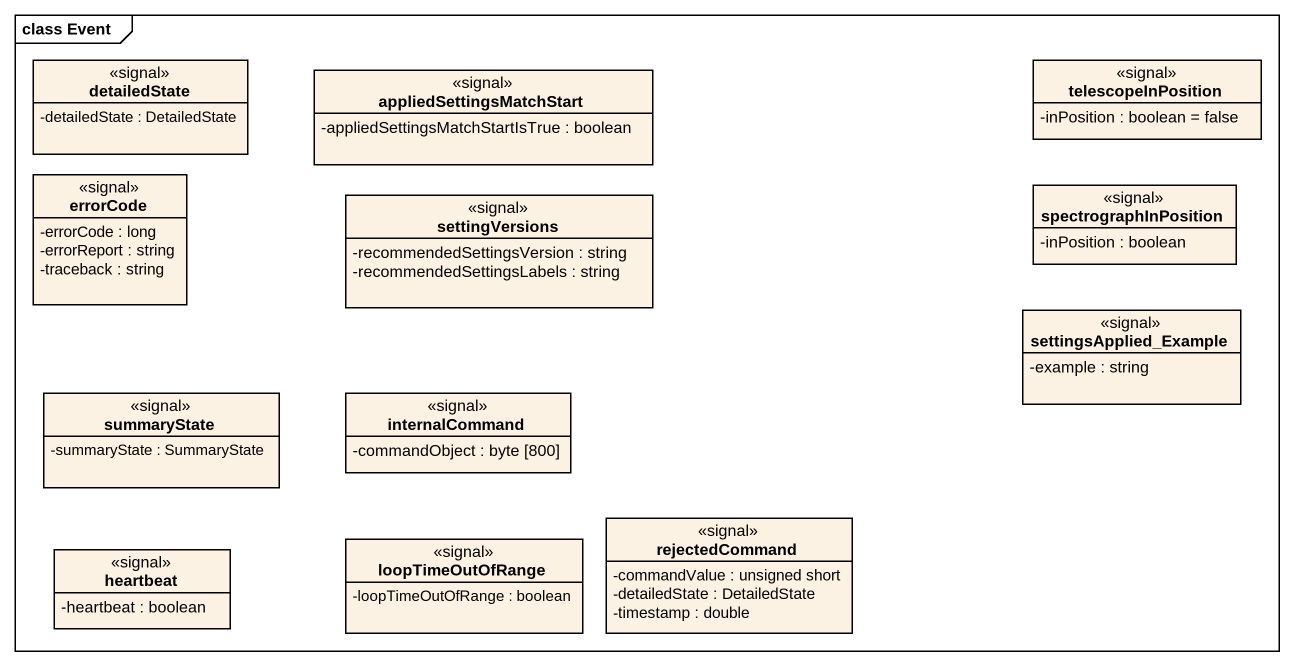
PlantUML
@startuml
mainframe class Event
hide circle
hide empty members
skinparam classAttributeIconSize 0
class detailedState <<signal>> {
  -detailedState : DetailedState
}
class appliedSettingsMatchStart <<signal>> {
  -appliedSettingsMatchStartIsTrue : boolean
}
class telescopeInPosition <<signal>> {
  -inPosition : boolean = false
}
class errorCode <<signal>> {
  -errorCode : long
  -errorReport : string
  -traceback : string
}
class spectrographInPosition <<signal>> {
  -inPosition : boolean
}
class settingVersions <<signal>> {
  -recommendedSettingsVersion : string
  -recommendedSettingsLabels : string
}
class settingsApplied_Example <<signal>> {
  -example : string
}
class summaryState <<signal>> {
  -summaryState : SummaryState
}
class internalCommand <<signal>> {
  -commandObject : byte [800]
}
class rejectedCommand <<signal>> {
  -commandValue : unsigned short
  -detailedState : DetailedState
  -timestamp : double
}
class heartbeat <<signal>> {
  -heartbeat : boolean
}
class loopTimeOutOfRange <<signal>> {
  -loopTimeOutOfRange : boolean
}
@enduml
